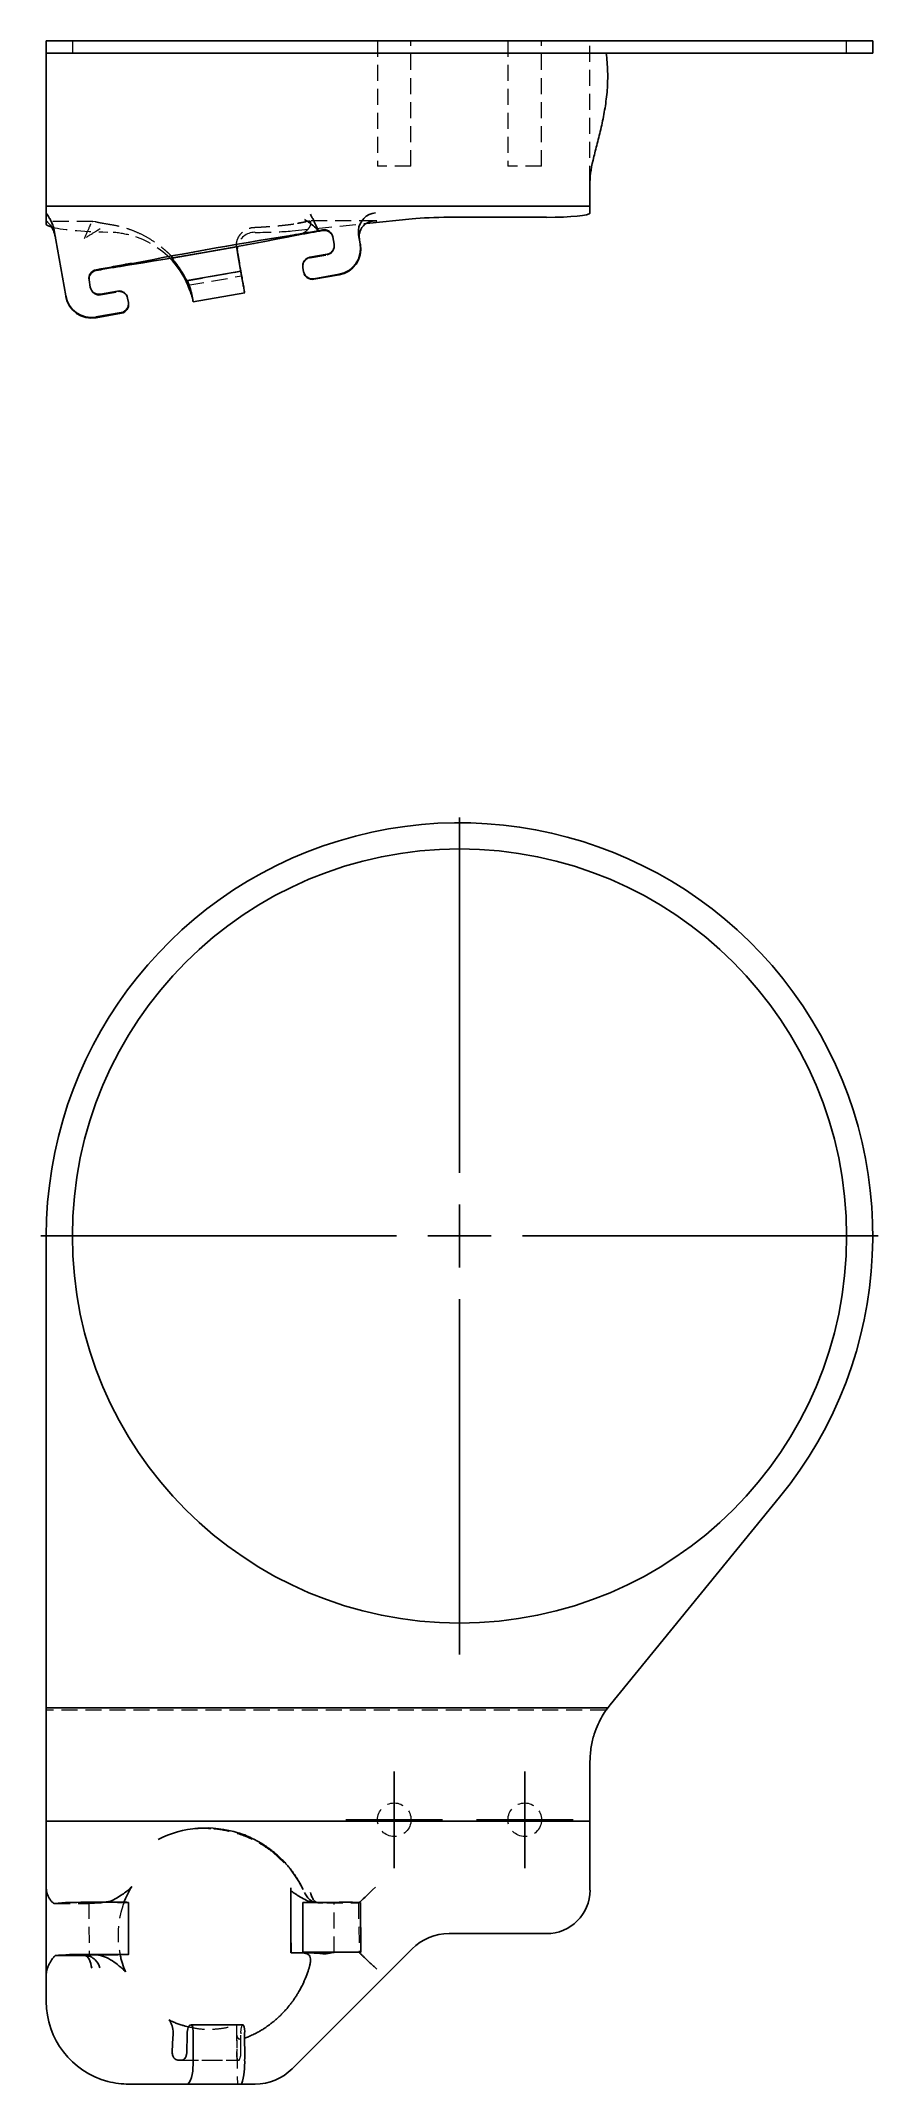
# Model space of a CAD drawing. Header units: millimetres. Extents: x 50 to 234, y 7 to 169.
# Drawn here: x 49.8 to 116.2, y 7 to 169 of the extents above.
import ezdxf

# ---------------------------------------------------------------- set-up
doc = ezdxf.new("R2010")
doc.units = ezdxf.units.MM
doc.linetypes.add('HIDDEN', pattern=[1.905, 1.27, -0.635])
doc.layers.add('10', color=7, linetype='Continuous')

# ---------------------------------------------------------------- blocks, each defined once
blk = doc.blocks.new('SW_CENTERMARKSYMBOL_0')
at = {"layer": '10', "color": 0}
for p, q in [((0, 2.5), (0, 3.83)), ((0, 0), (0, 2.5)), ((-2.5, 0), (-3.83, 0)), ((0, 0), (-2.5, 0)), ((0, 0), (0, -2.5)), ((0, 0), (2.5, 0)), ((2.5, 0), (3.83, 0)), ((0, -2.5), (0, -3.83))]:
    blk.add_line(p, q, dxfattribs=at)
blk = doc.blocks.new('SW_CENTERMARKSYMBOL_1')
at = {"layer": '10', "color": 0}
for p, q in [((0, 2.5), (0, 3.83)), ((0, 0), (0, 2.5)), ((-2.5, 0), (-3.83, 0)), ((0, 0), (-2.5, 0)), ((0, 0), (0, -2.5)), ((0, 0), (2.5, 0)), ((2.5, 0), (3.83, 0)), ((0, -2.5), (0, -3.83))]:
    blk.add_line(p, q, dxfattribs=at)
blk = doc.blocks.new('SW_CENTERMARKSYMBOL_2')
at = {"layer": '10', "color": 0}
for p, q in [((0, 5), (0, 33.19)), ((0, 0), (0, 2.5)), ((-5, 0), (-33.19, 0)), ((0, 0), (-2.5, 0)), ((0, 0), (0, -2.5)), ((0, 0), (2.5, 0)), ((5, 0), (33.19, 0)), ((0, -5), (0, -33.19))]:
    blk.add_line(p, q, dxfattribs=at)

msp = doc.modelspace()

# ---------------------------------------------------------------- linework, layer by layer
at = {"color": 7, "linetype": 'Continuous', "lineweight": 25}
for p, q in [((115.77, 168.99), (50.25, 168.99)), ((50.25, 168.99), (50.25, 168.02)), ((115.77, 168.02), (115.77, 168.99)), ((115.77, 168.02), (50.25, 168.02)), ((50.25, 155.89), (50.25, 168.02)), ((93.35, 155.89), (93.35, 157.8)), ((50.25, 155.89), (93.35, 155.89)), ((50.25, 155.89), (50.25, 155.36)), ((93.35, 155.34), (93.35, 155.89)), ((50.25, 155.36), (50.25, 154.67)), ((50.25, 154.67), (50.25, 154.46)), ((50.88, 153.96), (51.79, 148.77)), ((72.03, 153.98), (71.79, 153.93)), ((75.64, 154.52), (79.25, 154.88)), ((89.91, 155), (82.18, 155)), ((60.23, 151.76), (65.35, 152.66)), ((65.38, 152.39), (65.42, 152.18)), ((70.28, 153.62), (69.65, 153.51)), ((69.65, 153.57), (69.65, 153.53)), ((69.65, 153.53), (69.65, 153.56)), ((69.66, 153.51), (69.65, 153.53)), ((70.21, 153.61), (69.66, 153.51)), ((72.97, 153.44), (73.07, 152.87)), ((75.14, 152.89), (75.01, 153.62)), ((75.15, 152.84), (75.14, 152.89)), ((54.2, 150.84), (54.57, 150.91)), ((60.28, 151.79), (60.26, 151.79)), ((61.42, 149.99), (65.67, 150.74)), ((65.42, 152.18), (65.74, 150.36)), ((65.46, 151.97), (65.56, 151.39)), ((65.68, 150.72), (65.67, 150.74)), ((70.59, 151.03), (70.65, 150.69)), ((70.66, 150.65), (70.65, 150.69)), ((72.51, 152.07), (71.15, 151.83)), ((53.74, 149.47), (53.64, 150.04)), ((55.9, 149.15), (54.54, 148.91)), ((65.79, 150.07), (65.85, 149.73)), ((65.97, 149.04), (65.98, 149.02)), ((71.45, 150.13), (73.46, 150.49)), ((73.47, 150.45), (71.46, 150.09)), ((51.79, 148.77), (51.8, 148.72)), ((56.2, 147.45), (54.19, 147.1)), ((56.76, 148.25), (56.7, 148.59)), ((56.76, 148.25), (56.77, 148.2)), ((61.9, 148.3), (65.98, 149.02)), ((61.9, 148.31), (61.9, 148.33)), ((56.21, 147.4), (54.2, 147.04)), ((50.25, 74.24), (50.25, 36.83)), ((94.95, 37.07), (108.38, 53.53)), ((94.75, 36.83), (50.25, 36.83)), ((50.25, 27.86), (50.25, 36.83)), ((93.35, 27.86), (93.35, 32.6)), ((50.25, 27.86), (50.25, 22.57)), ((50.25, 27.86), (93.35, 27.86)), ((93.35, 22.38), (93.35, 27.86)), ((62.27, 27.29), (62.04, 27.27)), ((62.35, 27.29), (62.29, 27.29)), ((70.34, 22.93), (70.61, 22.44)), ((50.25, 22.57), (50.25, 15.68)), ((50.88, 21.33), (51.79, 21.39)), ((56.2, 21.42), (54.19, 21.42)), ((56.78, 17.28), (56.77, 21.41)), ((69.65, 22.33), (69.65, 19.04)), ((69.65, 19.04), (69.65, 21.77)), ((70.58, 21.4), (70.59, 17.45)), ((70.58, 21.4), (70.59, 21.4)), ((70.59, 21.4), (70.65, 21.41)), ((71.45, 21.41), (73.46, 21.41)), ((75.18, 17.45), (75.17, 21.4)), ((69.66, 17.42), (69.65, 19.04)), ((89.91, 18.94), (82.18, 18.94)), ((51.22, 17.22), (50.99, 17.2)), ((53.29, 17.2), (50.99, 17.2)), ((51.8, 17.26), (51.22, 17.22)), ((53.65, 17.25), (53.75, 17.25)), ((56.21, 17.29), (54.2, 17.29)), ((54.55, 17.26), (55.91, 17.26)), ((56.71, 17.27), (56.77, 17.28)), ((70.21, 17.42), (69.66, 17.42)), ((69.74, 8.21), (79.25, 17.72)), ((70.66, 17.46), (70.6, 17.45)), ((71.16, 17.44), (72.51, 17.44)), ((73.47, 17.46), (71.46, 17.46)), ((73.07, 17.44), (72.97, 17.43)), ((75.08, 17.44), (75.15, 17.44)), ((50.25, 15.68), (50.25, 13.55)), ((61.26, 11.6), (61.53, 11.55)), ((61.76, 11.69), (65.85, 11.69)), ((65.33, 11.7), (65.33, 11.7)), ((61.9, 9.39), (61.9, 11.01)), ((65.97, 11.01), (65.98, 8.97)), ((56.8, 7), (61.48, 7)), ((61.48, 7), (65.74, 7)), ((65.74, 7), (66.78, 7)), ((66.78, 7), (66.81, 7))]:
    msp.add_line(p, q, dxfattribs=at)
at = {"color": 7, "linetype": 'HIDDEN', "lineweight": 18}
for p, q in [((52.32, 168.99), (52.32, 168.02)), ((76.51, 168.99), (76.51, 159.06)), ((79.16, 159.06), (79.16, 168.99)), ((86.85, 168.99), (86.85, 159.06)), ((89.51, 159.06), (89.51, 168.99)), ((93.35, 157.8), (93.35, 168.99)), ((113.7, 168.02), (113.7, 168.99)), ((79.16, 159.06), (76.51, 159.06)), ((89.51, 159.06), (86.85, 159.06)), ((53.94, 154.68), (50.23, 154.68)), ((54.13, 154.65), (53.9, 154.68)), ((53.9, 154.66), (53.91, 154.66)), ((69.74, 153.93), (75.64, 154.52)), ((76.33, 154.72), (71.09, 154.72)), ((58.36, 153.35), (57.82, 153.64)), ((65.33, 152.68), (65.33, 152.68)), ((66.78, 153.81), (66.81, 153.81)), ((69.65, 153.51), (69.65, 153.53)), ((69.66, 153.51), (69.65, 153.51)), ((73.07, 152.83), (73.07, 152.87)), ((61.39, 149.97), (65.68, 150.72)), ((71.16, 151.79), (72.51, 152.03)), ((53.74, 149.47), (53.75, 149.41)), ((54.55, 148.86), (55.91, 149.09)), ((61.48, 149.61), (65.74, 150.36)), ((61.9, 148.31), (61.86, 148.51)), ((94.63, 36.65), (50.25, 36.65)), ((68.18, 25.42), (69.48, 24.19)), ((69.48, 24.19), (70.4, 22.85)), ((50.87, 21.33), (53.62, 21.33)), ((53.72, 21.36), (53.62, 21.33)), ((53.62, 21.33), (53.71, 21.35)), ((53.63, 21.38), (53.64, 17.24)), ((53.74, 21.39), (53.64, 21.38)), ((53.71, 21.34), (53.97, 21.36)), ((53.94, 21.36), (54.03, 21.37)), ((53.97, 21.36), (54.03, 21.36)), ((54.2, 21.37), (54.57, 21.37)), ((55.9, 21.4), (54.54, 21.4)), ((54.57, 21.37), (54.85, 21.42)), ((56.76, 21.41), (56.7, 21.41)), ((56.77, 21.41), (56.76, 21.41)), ((72.51, 21.4), (71.15, 21.4)), ((71.55, 21.41), (71.81, 21.37)), ((72.03, 21.37), (71.79, 21.37)), ((71.81, 21.37), (72.03, 21.37)), ((72.03, 21.37), (72.13, 21.37)), ((72.5, 21.37), (74.99, 21.38)), ((72.97, 21.38), (73.07, 21.39)), ((73.08, 17.44), (73.08, 21.39)), ((74.99, 21.38), (75.06, 17.43)), ((75.14, 21.39), (75.01, 21.38)), ((75.17, 21.4), (75.14, 21.39)), ((69.65, 17.42), (69.65, 19.04)), ((70.28, 17.42), (69.65, 17.42)), ((69.66, 17.42), (69.65, 17.42)), ((61.67, 11.69), (65.79, 11.69)), ((65.79, 11.69), (65.85, 11.69)), ((65.33, 11.15), (65.36, 9.5)), ((65.68, 9.61), (65.67, 10.99)), ((60.69, 8.91), (65.46, 8.91)), ((61.04, 8.91), (65.56, 8.91)), ((65.36, 9.5), (65.4, 7)), ((65.46, 8.91), (65.56, 8.91))]:
    msp.add_line(p, q, dxfattribs=at)
at = {"color": 7, "linetype": 'Continuous', "lineweight": 25, "flags": 128}
for points in [[(65.38, 152.39), (65.39, 152.34), (65.4, 152.29), (65.41, 152.24), (65.42, 152.19), (65.43, 152.14), (65.44, 152.08), (65.45, 152.02), (65.46, 151.97)], [(65.56, 151.39), (65.58, 151.26), (65.6, 151.13), (65.62, 151.02), (65.64, 150.92), (65.66, 150.83), (65.67, 150.77), (65.67, 150.73), (65.68, 150.72)], [(65.67, 150.74), (65.68, 150.73), (65.68, 150.69), (65.69, 150.63), (65.71, 150.55), (65.72, 150.44), (65.75, 150.33), (65.77, 150.2), (65.79, 150.07)], [(65.98, 149.02), (65.97, 149.04), (65.96, 149.1), (65.94, 149.22), (65.91, 149.38), (65.88, 149.58), (65.84, 149.81), (65.79, 150.07), (65.74, 150.36)], [(65.85, 149.73), (65.87, 149.6), (65.9, 149.47), (65.92, 149.35), (65.93, 149.25), (65.95, 149.16), (65.96, 149.1), (65.97, 149.06), (65.97, 149.04)], [(61.9, 148.33), (61.89, 148.33), (61.89, 148.34), (61.89, 148.36), (61.89, 148.38), (61.88, 148.4), (61.88, 148.44), (61.87, 148.47), (61.86, 148.51)], [(54.14, 17.24), (54.02, 17.24), (53.91, 17.24), (53.82, 17.24), (53.74, 17.24), (53.69, 17.24), (53.65, 17.24), (53.64, 17.24), (53.65, 17.25)], [(56.77, 17.28), (56.78, 17.28), (56.76, 17.28), (56.72, 17.28), (56.65, 17.28), (56.56, 17.28), (56.46, 17.29), (56.34, 17.29), (56.21, 17.29)], [(70.6, 17.45), (70.59, 17.45), (70.6, 17.45), (70.65, 17.45), (70.71, 17.45), (70.8, 17.45), (70.91, 17.45), (71.03, 17.45), (71.16, 17.44)], [(72.51, 17.44), (72.64, 17.44), (72.77, 17.44), (72.87, 17.44), (72.96, 17.44), (73.03, 17.44), (73.07, 17.44), (73.08, 17.44), (73.07, 17.44)], [(75.15, 17.44), (75.18, 17.45), (75.13, 17.45), (75, 17.45), (74.8, 17.46), (74.54, 17.46), (74.22, 17.46), (73.86, 17.46), (73.47, 17.46)]]:
    msp.add_lwpolyline(points, dxfattribs=at)
at = {"color": 7, "linetype": 'HIDDEN', "lineweight": 18, "flags": 128}
for points in [[(54.2, 21.37), (54.07, 21.37), (53.95, 21.37), (53.84, 21.37), (53.75, 21.38), (53.69, 21.38), (53.65, 21.38), (53.63, 21.38), (53.64, 21.38)], [(73.07, 21.39), (73.08, 21.39), (73.06, 21.39), (73.02, 21.39), (72.95, 21.39), (72.86, 21.39), (72.76, 21.39), (72.64, 21.4), (72.51, 21.4)], [(65.38, 9.05), (65.39, 9.02), (65.4, 8.99), (65.41, 8.96), (65.42, 8.94), (65.43, 8.93), (65.44, 8.92), (65.45, 8.91), (65.46, 8.91)]]:
    msp.add_lwpolyline(points, dxfattribs=at)
at = {"color": 7, "linetype": 'Continuous', "lineweight": 25}
msp.add_circle((83.01, 74.24), 30.69, dxfattribs=at)
at = {"color": 7, "linetype": 'HIDDEN', "lineweight": 18}
for centre in [(77.84, 27.96), (88.18, 27.96)]:
    msp.add_circle(centre, 1.33, dxfattribs=at)
at = {"color": 7, "linetype": 'Continuous', "lineweight": 25}
for centre, radius, start, end in [((72.29, 153.32), 0.69, 10.0007, 72.0139), ((118.57, -160.02), 317.37, 98.8672, 101.3487), ((10.9, 449.06), 301.35, 278.638, 281.3515), ((72.39, 152.75), 0.69, 279.9982, 9.9982), ((72.29, 153.28), 0.69, 10, 21.2299), ((73.1, 152.53), 2.07, 279.9982, 9.9982), ((73.11, 152.48), 2.07, 279.9982, 9.9982), ((54.32, 150.16), 0.69, 99.9979, 189.9979), ((54.33, 150.11), 0.69, 106.299, 189.9979), ((71.27, 151.15), 0.69, 99.9982, 189.9982), ((71.33, 150.81), 0.69, 190.0018, 280.0018), ((54.42, 149.59), 0.69, 190.0021, 280.0021), ((56.02, 148.47), 0.69, 10.0021, 100.0021), ((71.34, 150.77), 0.69, 190.0018, 280.0018), ((53.83, 149.13), 2.07, 190.0021, 280.0021), ((53.84, 149.08), 2.07, 190.0025, 280.0025), ((56.08, 148.13), 0.69, 279.9979, 9.9979), ((56.09, 148.08), 0.69, 279.9975, 9.9975), ((83.01, 74.24), 32.76, 320.7748, 180), ((100.42, 32.6), 7.07, 140.7748, 144.9713), ((62.93, 18.94), 8.37, 71.9716, 117.1649), ((53.75, -51.79), 73.21, 89.662, 91.5377), ((56.37, 11.76), 9.66, 87.6153, 90.995), ((71.3, -5.09), 26.5, 89.6887, 91.4159), ((73.96, -10.06), 31.48, 87.8041, 90.9163), ((89.91, 22.38), 3.45, 270, 0), ((82.18, 14.8), 4.14, 90, 135), ((53.76, -50.55), 67.84, 89.6352, 91.6595), ((54.41, -5.35), 22.61, 89.6352, 91.6595), ((56.05, 39.88), 22.61, 269.6352, 271.6595), ((71.31, -9.04), 26.5, 89.6887, 91.4159), ((72.91, 18.62), 1.19, 271.4903, 273.2388), ((56.8, 13.55), 6.55, 180, 255.2177), ((58.85, 11.03), 3.05, 359.6219, 8.4626), ((64.93, 11.18), 1.06, 350.9486, 29.1211), ((60.09, 8.67), 5.89, 343.487, 2.8808), ((66.81, 11.14), 4.14, 270, 315)]:
    msp.add_arc(centre, radius, start, end, dxfattribs=at)
at = {"color": 7, "linetype": 'HIDDEN', "lineweight": 18}
for centre, radius, start, end in [((72.4, 152.71), 0.69, 279.9982, 9.9982), ((71.28, 151.11), 0.69, 99.9982, 189.9982), ((54.43, 149.53), 0.69, 190.0025, 280.0025), ((56.03, 148.42), 0.69, 10.0025, 100.0025), ((54.4, -3.01), 24.4, 89.662, 91.5377), ((56.04, 45.8), 24.4, 269.662, 271.5377), ((70.98, 31.89), 10.49, 267.8041, 270.9163), ((72.52, 36.22), 14.85, 269.9363, 271.7353), ((66.8, 11.16), 1.14, 152.4068, 188.4585), ((64.54, 9.44), 1.14, 332.4068, 8.4585)]:
    msp.add_arc(centre, radius, start, end, dxfattribs=at)
at = {"color": 7, "linetype": 'Continuous', "lineweight": 25}
for centre, major_axis, ratio, start_param, end_param in [((56.8, 154.46), (6.55, 0), 0.099724, 3.141593, 3.490447), ((69.74, 153.51), (6.84, 1.21), 0.001939, 1.206885, 1.492069), ((72.03, 153.99), (7.82, 1.38), 0.001939, 4.712389, 4.729264), ((76.37, 153.86), (-0.24, 1.36), 0.996037, 1.308737, 1.570796), ((76.34, 153.99), (0.92, 1.1), 0.903674, 0.748265, 2.230664), ((82.18, 154.59), (4.14, 0), 0.099724, 1.570796, 2.356194), ((89.91, 155.34), (3.45, 0), 0.099724, 4.712389, 6.283185), ((66.69, 152.92), (1.36, 0.24), 0.136803, 3.172289, 3.299457), ((66.78, 152.42), (-0.24, 1.37), 0.994914, 1.198444, 1.570681), ((76.44, 153.46), (-0.24, 1.36), 0.996037, 1.349362, 1.570796), ((55.15, 146.88), (-1.2, 6.83), 0.994914, 4.945295, 5.324535), ((54.38, 151.24), (6.79, 1.19), 0.136803, 5.72531, 5.747632), ((55.11, 147.07), (-1.2, 6.82), 0.996135, 5.074666, 5.166623), ((54.77, 149.04), (6.79, 1.19), 0.136803, 6.034856, 6.053108), ((55.07, 147.35), (-1.2, 6.82), 0.996135, 4.782373, 4.832406), ((55.11, 147.12), (6.79, 1.19), 0.136803, 6.27789, 6.283319), ((76.34, 22.76), (1.35, 1.38), 0.049635, 3.376798, 4.661819), ((50.99, 15.82), (0, 1.38), 0.17632, 0.01277, 0.107918), ((69.74, 16.22), (6.84, 0), 0.176305, 1.207238, 1.492423), ((76.44, 17.44), (1.38, 0), 0.01104, 2.966358, 3.187792), ((55.07, 11.7), (6.9, 0.01), 0.011989, 5.988929, 6.038963), ((54.38, 50.77), (-0.17, 77.78), 0.087332, 4.154195, 4.176517), ((54.77, 28.74), (-0.17, 77.78), 0.087332, 4.463741, 4.481993), ((55.11, 8.94), (6.9, 0.01), 0.011989, 5.654712, 5.74667), ((55.11, 9.39), (-0.17, 77.78), 0.087332, 4.706775, 4.712205)]:
    msp.add_ellipse(centre, major_axis=major_axis, ratio=ratio, start_param=start_param, end_param=end_param, dxfattribs=at)
at = {"color": 7, "linetype": 'HIDDEN', "lineweight": 18}
for centre, major_axis, ratio, start_param, end_param in [((56.8, 154.46), (6.55, 0), 0.099724, 3.490447, 4.454388), ((66.81, 154.22), (4.14, 0), 0.099724, 4.712389, 5.497787), ((55.15, 146.88), (-1.2, 6.83), 0.994914, 5.324535, 5.866193), ((66.69, 152.92), (1.36, 0.24), 0.136803, 3.162769, 3.172289), ((66.78, 152.42), (-0.24, 1.37), 0.994914, 6.110364, 7.481629), ((72.03, 22.75), (7.82, 0), 0.176305, 4.712742, 4.729617), ((76.37, 21.38), (1.38, 0), 0.01104, 2.966358, 3.228418), ((76.34, 22.76), (1.35, 1.38), 0.049635, 3.17942, 3.376798), ((66.69, 12.03), (-0.03, 15.56), 0.087332, 1.591654, 1.728342)]:
    msp.add_ellipse(centre, major_axis=major_axis, ratio=ratio, start_param=start_param, end_param=end_param, dxfattribs=at)
at = {"color": 7, "linetype": 'Continuous', "lineweight": 25}
for points, knots in [([(93.35, 157.8), (93.35, 158.38), (93.48, 159.05), (93.76, 160.2), (93.86, 160.6), (94.07, 161.43), (94.18, 161.86), (94.38, 162.75), (94.47, 163.21), (94.62, 164.14), (94.68, 164.61), (94.74, 165.34), (94.75, 165.58), (94.76, 166.07), (94.76, 166.32), (94.74, 167.06), (94.7, 167.54), (94.63, 168.02)], [0, 0, 0, 0, 0.25, 0.25, 0.375, 0.375, 0.5, 0.5, 0.625, 0.625, 0.75, 0.75, 0.8125, 0.8125, 0.875, 0.875, 1, 1, 1, 1]), ([(50.25, 155.36), (50.25, 155.36), (50.25, 155.35), (50.26, 155.33), (50.28, 155.3), (50.3, 155.26), (50.34, 155.2), (50.41, 155.09), (50.48, 154.98), (50.56, 154.83), (50.64, 154.69), (50.73, 154.49), (50.79, 154.31), (50.84, 154.14), (50.86, 154.03), (50.87, 153.97)], [0, 0, 0, 0, 0.045863, 0.092993, 0.141567, 0.191745, 0.243673, 0.349786, 0.489071, 0.495897, 0.650823, 0.747123, 0.836921, 0.921126, 1, 1, 1, 1]), ([(50.27, 154.67), (50.27, 154.67), (50.28, 154.68), (50.38, 154.61), (50.58, 154.4), (50.78, 154.06), (50.91, 153.72), (50.95, 153.54), (50.97, 153.45)], [0, 0, 0, 0, 0.059423, 0.198972, 0.453943, 0.736742, 0.870532, 1, 1, 1, 1]), ([(71.79, 153.93), (71.39, 153.86), (71, 153.8), (70.47, 153.71), (70.3, 153.68), (69.97, 153.62), (69.81, 153.59), (69.65, 153.57)], [0, 0, 0, 0, 0.5, 0.5, 0.75, 0.75, 1, 1, 1, 1]), ([(70.72, 154.82), (70.76, 154.8), (70.87, 154.73), (71.22, 154.5), (71.56, 154.22), (71.8, 153.98), (71.81, 153.98), (71.81, 153.98)], [-0.1703425, -0.1703425, -0.1703425, -0.1703425, -0.1363949, -0.1024473, -0.0006043, -0.0006043, 0, 0, 0, 0]), ([(71.81, 153.98), (71.81, 153.98), (71.81, 153.98), (71.67, 154.29), (71.48, 154.7), (71.28, 155.08), (71.22, 155.2), (71.19, 155.25)], [-0.1703425, -0.1703425, -0.1703425, -0.1703425, -0.1697382, -0.1697382, -0.0678953, -0.0339476, 0, 0, 0, 0]), ([(72.94, 153.53), (72.93, 153.55), (72.91, 153.6), (72.86, 153.67), (72.81, 153.74), (72.73, 153.81), (72.63, 153.88), (72.53, 153.93), (72.41, 153.96), (72.29, 153.97), (72.21, 153.96), (72.17, 153.96)], [0, 0, 0, 0, 0.083249, 0.166893, 0.252009, 0.375419, 0.50007, 0.627285, 0.753911, 0.877081, 1, 1, 1, 1]), ([(76.46, 154.72), (76.42, 154.72), (76.34, 154.72), (76.24, 154.72), (76.15, 154.71), (76.07, 154.7), (75.94, 154.67), (75.77, 154.61), (75.6, 154.51), (75.45, 154.39), (75.31, 154.25), (75.19, 154.06), (75.12, 153.88), (75.07, 153.71), (75.06, 153.59), (75.06, 153.53)], [0, 0, 0, 0, 0.063907, 0.121025, 0.171353, 0.214892, 0.251645, 0.387685, 0.50543, 0.559734, 0.67674, 0.781567, 0.856914, 0.929347, 1, 1, 1, 1]), ([(65.38, 152.39), (65.37, 152.47), (65.36, 152.54), (65.36, 152.63), (65.36, 152.66), (65.35, 152.66)], [0, 0, 0, 0, 0.5, 0.5, 1, 1, 1, 1]), ([(69.65, 153.56), (69.65, 153.57), (69.64, 153.57), (69.64, 153.61), (69.64, 153.62)], [0, 0, 0, 0, 0.5085841, 1, 1, 1, 1]), ([(56.54, 151.18), (56.53, 151.18), (56.51, 151.18), (56.47, 151.17), (56.45, 151.17), (56.39, 151.16), (56.35, 151.15), (56.22, 151.13), (56.13, 151.11), (55.86, 151.07), (55.68, 151.04), (55.3, 150.98), (55.09, 150.94), (54.66, 150.87), (54.44, 150.83), (54.21, 150.79)], [0, 0, 0, 0, 0.03125, 0.03125, 0.0625, 0.0625, 0.125, 0.125, 0.25, 0.25, 0.5, 0.5, 0.75, 0.75, 1, 1, 1, 1]), ([(54.57, 150.91), (54.81, 150.95), (55.04, 150.99), (55.49, 151.07), (55.7, 151.11), (56.11, 151.19), (56.31, 151.22), (56.59, 151.28), (56.68, 151.29), (56.82, 151.32), (56.87, 151.33), (56.95, 151.34), (57, 151.35), (57.03, 151.36)], [0, 0, 0, 0, 0.25, 0.25, 0.5, 0.5, 0.75, 0.75, 0.875, 0.875, 0.9375, 0.9375, 1, 1, 1, 1]), ([(56.4, 151.23), (56.39, 151.23), (56.37, 151.22), (56.32, 151.21), (56.29, 151.21), (56.22, 151.19), (56.19, 151.18), (56.12, 151.17), (56.08, 151.16), (56.02, 151.14), (55.99, 151.14), (55.96, 151.12), (55.95, 151.12), (55.94, 151.11), (55.94, 151.11), (55.96, 151.11), (55.97, 151.11), (56, 151.11), (56.03, 151.11), (56.07, 151.12), (56.09, 151.12), (56.11, 151.12)], [1.2150585, 1.2150585, 1.2150585, 1.2150585, 1.2298973, 1.2298973, 1.2788263, 1.2788263, 1.3277554, 1.3277554, 1.4024991, 1.4024991, 1.4772429, 1.4772429, 1.5519867, 1.5519867, 1.6267304, 1.6267304, 1.6883121, 1.6883121, 1.7498937, 1.7498937, 1.7895285, 1.7895285, 1.7895285, 1.7895285]), ([(56.11, 151.12), (56.14, 151.13), (56.16, 151.13), (56.23, 151.14), (56.26, 151.14), (56.36, 151.16), (56.45, 151.17), (56.54, 151.18)], [0, 0, 0, 0, 0.25, 0.25, 0.5, 0.5, 1, 1, 1, 1]), ([(60.69, 151.13), (60.58, 151.29), (60.46, 151.44), (60.33, 151.62), (60.29, 151.67), (60.24, 151.74), (60.23, 151.76), (60.23, 151.76)], [0, 0, 0, 0, 0.5, 0.5, 0.75, 0.75, 1, 1, 1, 1]), ([(61.39, 149.97), (61.39, 149.97), (61.38, 149.99), (61.35, 150.05), (61.32, 150.1), (61.23, 150.28), (61.14, 150.44), (61.04, 150.6)], [0, 0, 0, 0, 0.25, 0.25, 0.5, 0.5, 1, 1, 1, 1]), ([(61.67, 149.34), (61.64, 149.43), (61.61, 149.52), (61.56, 149.68), (61.53, 149.75), (61.46, 149.93), (61.42, 150), (61.42, 149.99)], [0, 0, 0, 0, 0.25, 0.25, 0.5, 0.5, 1, 1, 1, 1]), ([(61.9, 148.3), (61.9, 148.3), (61.89, 148.33), (61.87, 148.45), (61.85, 148.54), (61.75, 148.9), (61.64, 149.24), (61.48, 149.61)], [0, 0, 0, 0, 0.25, 0.25, 0.5, 0.5, 1, 1, 1, 1]), ([(93.35, 32.6), (93.37, 32.99), (93.41, 33.78), (93.67, 34.76), (93.99, 35.57), (94.34, 36.23), (94.6, 36.61), (94.72, 36.78), (94.77, 36.84), (94.76, 36.82), (94.75, 36.82)], [0, 0, 0, 0, 0.152193, 0.309295, 0.461193, 0.616115, 0.797615, 0.892024, 0.986416, 1, 1, 1, 1]), ([(70.41, 22.81), (70.35, 22.92), (70.15, 23.3), (69.74, 23.89), (69.19, 24.57), (68.56, 25.18), (67.89, 25.72), (67.15, 26.2), (66.38, 26.58), (65.84, 26.82), (65.55, 26.9), (65.54, 26.9)], [0, 0, 0, 0, 0.061671, 0.195177, 0.328654, 0.462096, 0.595498, 0.728858, 0.862175, 0.995449, 1, 1, 1, 1]), ([(50.25, 22.57), (50.25, 22.54), (50.25, 22.47), (50.26, 22.37), (50.28, 22.27), (50.3, 22.17), (50.34, 22.04), (50.41, 21.87), (50.48, 21.75), (50.56, 21.61), (50.64, 21.51), (50.73, 21.42), (50.79, 21.36), (50.84, 21.33), (50.86, 21.33), (50.87, 21.33)], [0, 0, 0, 0, 0.045863, 0.092993, 0.141567, 0.191745, 0.243673, 0.349786, 0.489071, 0.495897, 0.650823, 0.747123, 0.836921, 0.921126, 1, 1, 1, 1]), ([(54.85, 21.42), (54.97, 21.43), (55.27, 21.47), (55.72, 21.68), (56.27, 22.02), (56.73, 22.34), (56.98, 22.61), (57.03, 22.67)], [0, 0, 0, 0, 0.140754, 0.352484, 0.56954, 0.913864, 1, 1, 1, 1]), ([(69.65, 21.77), (69.65, 21.9), (69.64, 22.17), (69.64, 22.43), (69.64, 22.56)], [0, 0, 0, 0, 0.5085841, 1, 1, 1, 1]), ([(71.41, 21.41), (71.32, 21.43), (71.05, 21.49), (70.63, 21.68), (70.22, 21.93), (69.9, 22.15), (69.73, 22.27), (69.65, 22.33)], [0, 0, 0, 0, 0.132983, 0.409181, 0.69224, 0.846083, 1, 1, 1, 1]), ([(70.72, 22.19), (70.78, 22.07), (70.91, 21.82), (71.2, 21.57), (71.42, 21.43), (71.54, 21.42), (71.55, 21.41)], [0, 0, 0, 0, 0.3241618, 0.6364381, 0.9461512, 1, 1, 1, 1]), ([(71.71, 21.4), (71.69, 21.41), (71.6, 21.42), (71.46, 21.57), (71.3, 21.83), (71.23, 22.07), (71.19, 22.19)], [0, 0, 0, 0, 0.123972, 0.430421, 0.71261, 1, 1, 1, 1]), ([(50.25, 15.68), (50.25, 15.71), (50.25, 15.77), (50.26, 15.86), (50.28, 15.96), (50.3, 16.05), (50.33, 16.14), (50.38, 16.28), (50.46, 16.48), (50.58, 16.69), (50.7, 16.88), (50.8, 17.02), (50.88, 17.11), (50.93, 17.16), (50.95, 17.18), (50.97, 17.19)], [0, 0, 0, 0, 0.040069, 0.080286, 0.120996, 0.162524, 0.205175, 0.249222, 0.37112, 0.499279, 0.625411, 0.749953, 0.835111, 0.917994, 1, 1, 1, 1]), ([(54.5, 16.21), (54.43, 16.45), (54.14, 16.97), (53.6, 17.2), (53.29, 17.2)], [0.28932, 0.28932, 0.28932, 0.28932, 0.838524, 1.570796, 1.570796, 1.570796, 1.570796]), ([(53.29, 17.2), (53.43, 17.2), (53.68, 16.97), (53.82, 16.45), (53.85, 16.2)], [0.28932, 0.28932, 0.28932, 0.28932, 1.021592, 1.570796, 1.570796, 1.570796, 1.570796]), ([(56.54, 15.89), (56.53, 15.92), (56.51, 15.94), (56.47, 15.98), (56.45, 16), (56.39, 16.06), (56.35, 16.1), (56.22, 16.22), (56.13, 16.29), (55.86, 16.51), (55.68, 16.65), (55.3, 16.9), (55.09, 17.01), (54.66, 17.18), (54.44, 17.23), (54.21, 17.24)], [0, 0, 0, 0, 0.03125, 0.03125, 0.0625, 0.0625, 0.125, 0.125, 0.25, 0.25, 0.5, 0.5, 0.75, 0.75, 1, 1, 1, 1]), ([(56.11, 17.24), (56.14, 17.12), (56.16, 17), (56.23, 16.77), (56.26, 16.66), (56.36, 16.34), (56.45, 16.11), (56.54, 15.89)], [0, 0, 0, 0, 0.25, 0.25, 0.5, 0.5, 1, 1, 1, 1]), ([(71.05, 16.1), (71.06, 16.13), (71.09, 16.2), (71.11, 16.29), (71.14, 16.41), (71.17, 16.54), (71.2, 16.72), (71.21, 16.94), (71.16, 17.15), (71.03, 17.29), (70.87, 17.36), (70.71, 17.39), (70.58, 17.41), (70.43, 17.42), (70.33, 17.42), (70.28, 17.42)], [0, 0, 0, 0, 0.04306, 0.085666, 0.128063, 0.191717, 0.254228, 0.377896, 0.499795, 0.615428, 0.741216, 0.801164, 0.866842, 0.929166, 1, 1, 1, 1]), ([(72.94, 17.43), (72.93, 17.43), (72.91, 17.43), (72.86, 17.42), (72.81, 17.41), (72.73, 17.39), (72.63, 17.37), (72.53, 17.35), (72.41, 17.34), (72.29, 17.34), (72.21, 17.34), (72.17, 17.34)], [0, 0, 0, 0, 0.083249, 0.166893, 0.252009, 0.375419, 0.50007, 0.627285, 0.753911, 0.877081, 1, 1, 1, 1]), ([(76.46, 16.11), (76.42, 16.15), (76.34, 16.21), (76.24, 16.31), (76.15, 16.4), (76.07, 16.47), (75.94, 16.59), (75.77, 16.75), (75.6, 16.92), (75.45, 17.06), (75.31, 17.19), (75.19, 17.31), (75.12, 17.38), (75.07, 17.42), (75.06, 17.43), (75.06, 17.43)], [0, 0, 0, 0, 0.063907, 0.121025, 0.171353, 0.214892, 0.251645, 0.387685, 0.50543, 0.559734, 0.67674, 0.781567, 0.856914, 0.929347, 1, 1, 1, 1]), ([(70.85, 15.53), (70.76, 15.29), (70.66, 15.06), (70.44, 14.62), (70.32, 14.4), (70.18, 14.18)], [0, 0, 0, 0, 0.5, 0.5, 1, 1, 1, 1]), ([(66.71, 10.95), (66.79, 11), (66.97, 11.08), (67.22, 11.23), (67.47, 11.38), (67.71, 11.54), (67.94, 11.71), (68.17, 11.88), (68.39, 12.07), (68.6, 12.25), (68.81, 12.45), (69.01, 12.65), (69.2, 12.85), (69.38, 13.06), (69.56, 13.28), (69.73, 13.5), (69.89, 13.72), (70.04, 13.95), (70.14, 14.11), (70.19, 14.18)], [0, 0, 0, 0, 0.060831, 0.121406, 0.181725, 0.241785, 0.301588, 0.361134, 0.420424, 0.47946, 0.538246, 0.596785, 0.65508, 0.713136, 0.770958, 0.828549, 0.885917, 0.943065, 1, 1, 1, 1]), ([(60.31, 11.07), (60.32, 11.26), (60.29, 11.44), (60.2, 11.7), (60.17, 11.78), (60.11, 11.9), (60.09, 11.94), (60.05, 12), (60.04, 12.02), (60.01, 12.06), (60, 12.08), (59.97, 12.09)], [0, 0, 0, 0, 0.5, 0.5, 0.75, 0.75, 0.875, 0.875, 0.9375, 0.9375, 1, 1, 1, 1]), ([(60.35, 11.91), (60.46, 11.87), (60.57, 11.82), (60.79, 11.74), (60.9, 11.71), (61.1, 11.65), (61.18, 11.62), (61.26, 11.6)], [1.1812292, 1.1812292, 1.1812292, 1.1812292, 1.2298973, 1.2298973, 1.2788263, 1.2788263, 1.3151771, 1.3151771, 1.3151771, 1.3151771]), ([(61.67, 11.69), (61.64, 11.69), (61.61, 11.67), (61.56, 11.6), (61.53, 11.55), (61.46, 11.35), (61.42, 11.18), (61.42, 10.99)], [0, 0, 0, 0, 0.25, 0.25, 0.5, 0.5, 1, 1, 1, 1]), ([(65.97, 10.64), (65.99, 10.65), (66.11, 10.68), (66.36, 10.79), (66.59, 10.9), (66.71, 10.95)], [0, 0, 0, 0, 0.099052, 0.544738, 1, 1, 1, 1]), ([(60.69, 8.91), (60.58, 8.91), (60.46, 8.97), (60.33, 9.15), (60.29, 9.22), (60.24, 9.4), (60.23, 9.49), (60.23, 9.59)], [0, 0, 0, 0, 0.5, 0.5, 0.75, 0.75, 1, 1, 1, 1]), ([(61.39, 9.61), (61.39, 9.52), (61.38, 9.43), (61.35, 9.26), (61.32, 9.18), (61.23, 8.99), (61.14, 8.92), (61.04, 8.91)], [0, 0, 0, 0, 0.25, 0.25, 0.5, 0.5, 1, 1, 1, 1]), ([(61.9, 8.97), (61.9, 8.75), (61.89, 8.54), (61.87, 8.13), (61.85, 7.94), (61.75, 7.41), (61.64, 7.14), (61.48, 7)], [0, 0, 0, 0, 0.25, 0.25, 0.5, 0.5, 1, 1, 1, 1])]:
    msp.add_open_spline(points, degree=3, knots=knots, dxfattribs=at)
for points in [[(50.87, 153.97), (50.87, 153.97), (50.88, 153.96), (50.88, 153.96)], [(72.5, 153.98), (72.39, 154.01), (72.28, 154.02), (72.17, 154)], [(69.64, 153.62), (69.64, 153.61), (69.64, 153.59), (69.65, 153.57)], [(70.28, 153.62), (70.25, 153.62), (70.23, 153.61), (70.21, 153.61)], [(70.28, 153.62), (70.28, 153.62), (70.28, 153.62), (70.28, 153.62)], [(54.14, 150.77), (54.16, 150.78), (54.18, 150.78), (54.21, 150.79)], [(57.03, 151.36), (56.78, 151.31), (56.56, 151.26), (56.4, 151.23)], [(61.76, 149.01), (61.8, 148.83), (61.84, 148.64), (61.86, 148.51)], [(50.87, 21.33), (50.87, 21.33), (50.88, 21.33), (50.88, 21.33)], [(57.03, 22.67), (56.78, 22.27), (56.56, 21.82), (56.4, 21.37)], [(69.64, 22.56), (69.64, 22.48), (69.64, 22.41), (69.65, 22.33)], [(54.14, 17.24), (54.16, 17.24), (54.18, 17.24), (54.21, 17.24)], [(70.28, 17.42), (70.25, 17.42), (70.23, 17.42), (70.21, 17.42)], [(70.28, 17.42), (70.28, 17.42), (70.28, 17.42), (70.28, 17.42)], [(71.05, 16.1), (70.99, 15.91), (70.93, 15.71), (70.85, 15.53)], [(59.97, 12.09), (60.1, 12.02), (60.22, 11.97), (60.35, 11.91)], [(61.76, 11.69), (61.8, 11.7), (61.84, 11.62), (61.86, 11.48)], [(56.8, 7), (56.25, 7), (55.69, 7.07), (55.13, 7.22)]]:
    msp.add_open_spline(points, degree=3, dxfattribs=at)
at = {"color": 7, "linetype": 'HIDDEN', "lineweight": 18}
for points, knots in [([(53.29, 153.32), (53.43, 153.66), (53.68, 154.24), (53.82, 154.56), (53.85, 154.63)], [0.28932, 0.28932, 0.28932, 0.28932, 1.021592, 1.570796, 1.570796, 1.570796, 1.570796]), ([(54.5, 154.08), (54.43, 154.04), (54.14, 153.86), (53.6, 153.52), (53.29, 153.32)], [0.28932, 0.28932, 0.28932, 0.28932, 0.838524, 1.570796, 1.570796, 1.570796, 1.570796]), ([(55.17, 154.44), (54.96, 154.48), (54.55, 154.54), (54.27, 154.61), (54.13, 154.65)], [0, 0, 0, 0, 0.500546, 1, 1, 1, 1]), ([(57.82, 153.64), (57.57, 153.75), (57.08, 153.97), (56.38, 154.19), (55.73, 154.35), (55.36, 154.41), (55.17, 154.44)], [0, 0, 0, 0, 0.2539313, 0.5050863, 0.7539091, 1, 1, 1, 1]), ([(65.33, 152.68), (65.33, 152.68), (65.33, 152.69), (65.33, 152.71), (65.33, 152.73), (65.33, 152.76), (65.33, 152.82), (65.33, 152.95), (65.37, 153.17), (65.49, 153.44), (65.62, 153.63), (65.79, 153.82), (65.98, 153.97), (66.19, 154.08), (66.36, 154.14), (66.53, 154.19), (66.65, 154.2), (66.71, 154.2)], [0, 0, 0, 0, 0.037139, 0.071807, 0.103998, 0.133714, 0.198999, 0.257858, 0.382135, 0.497556, 0.557766, 0.620135, 0.74446, 0.807092, 0.870888, 0.935142, 1, 1, 1, 1]), ([(66.71, 154.2), (66.79, 154.21), (66.97, 154.21), (67.22, 154.23), (67.47, 154.24), (67.71, 154.26), (67.94, 154.28), (68.17, 154.29), (68.39, 154.31), (68.6, 154.33), (68.81, 154.35), (69.01, 154.37), (69.2, 154.39), (69.38, 154.41), (69.56, 154.43), (69.73, 154.46), (69.89, 154.48), (70.04, 154.5), (70.14, 154.52), (70.19, 154.52)], [0, 0, 0, 0, 0.060831, 0.121406, 0.181725, 0.241785, 0.301588, 0.361134, 0.420424, 0.47946, 0.538246, 0.596785, 0.65508, 0.713136, 0.770958, 0.828549, 0.885917, 0.943065, 1, 1, 1, 1]), ([(70.85, 154.66), (70.76, 154.63), (70.66, 154.61), (70.44, 154.57), (70.32, 154.55), (70.18, 154.52)], [0, 0, 0, 0, 0.5, 0.5, 1, 1, 1, 1]), ([(70.19, 154.52), (70.23, 154.53), (70.31, 154.55), (70.44, 154.58), (70.55, 154.6), (70.66, 154.62), (70.76, 154.64), (70.82, 154.65), (70.85, 154.66)], [0, 0, 0, 0, 0.166661, 0.333329, 0.5, 0.666671, 0.833339, 1, 1, 1, 1]), ([(71.09, 154.71), (71.11, 154.71), (71.15, 154.72), (71.2, 154.64), (71.21, 154.5), (71.16, 154.3), (71.03, 154.08), (70.83, 153.88), (70.58, 153.71), (70.38, 153.65), (70.28, 153.62)], [0, 0, 0, 0, 0.079825, 0.212788, 0.343411, 0.472167, 0.594303, 0.727167, 0.859592, 1, 1, 1, 1]), ([(60.29, 151.8), (60.28, 151.81), (60.23, 151.86), (60.07, 152.03), (59.79, 152.29), (59.45, 152.58), (58.97, 152.96), (58.6, 153.19), (58.35, 153.35)], [0, 0, 0, 0, 0.020368, 0.173454, 0.331296, 0.495635, 0.663533, 1, 1, 1, 1]), ([(61.26, 151.97), (61.29, 151.97), (61.31, 151.97), (61.5, 152.01), (61.68, 152.04), (62.03, 152.1), (62.22, 152.13), (62.59, 152.2), (62.77, 152.23), (63.13, 152.29), (63.31, 152.32), (63.62, 152.38), (63.77, 152.4), (64.06, 152.45), (64.21, 152.48), (64.52, 152.54), (64.67, 152.56), (64.96, 152.61), (65.1, 152.64), (65.26, 152.67), (65.3, 152.67), (65.33, 152.68)], [-8.0870755, -8.0870755, -8.0870755, -8.0870755, -8.0744973, -8.0744973, -7.9997535, -7.9997535, -7.9250097, -7.9250097, -7.8502659, -7.8502659, -7.7755222, -7.7755222, -7.7139405, -7.7139405, -7.6523589, -7.6523589, -7.5907773, -7.5907773, -7.5291957, -7.5291957, -7.5134256, -7.5134256, -7.5134256, -7.5134256]), ([(60.26, 151.79), (60.25, 151.79), (60.23, 151.79), (60.13, 151.77), (60.02, 151.75), (59.99, 151.75), (59.97, 151.75)], [0, 0, 0, 0, 0.077563, 0.827074, 0.939044, 1, 1, 1, 1]), ([(60.35, 151.81), (60.46, 151.83), (60.57, 151.85), (60.79, 151.89), (60.9, 151.9), (61.1, 151.94), (61.18, 151.95), (61.26, 151.97)], [1.1812292, 1.1812292, 1.1812292, 1.1812292, 1.2298973, 1.2298973, 1.2788263, 1.2788263, 1.3151771, 1.3151771, 1.3151771, 1.3151771]), ([(62.01, 27.27), (62.22, 27.28), (62.72, 27.3), (63.22, 27.3), (63.5, 27.26), (63.51, 27.26)], [0, 0, 0, 0, 0.434511, 0.987457, 1, 1, 1, 1]), ([(62.04, 27.26), (62.27, 27.28), (62.76, 27.31), (63.25, 27.27), (63.51, 27.25)], [0, 0, 0, 0, 0.4652567, 1, 1, 1, 1]), ([(63.51, 27.26), (63.84, 27.22), (64.45, 27.14), (65.37, 26.9), (66.29, 26.56), (67.25, 26.08), (67.86, 25.65), (68.18, 25.42)], [0, 0, 0, 0, 0.194647, 0.366449, 0.557977, 0.769179, 1, 1, 1, 1]), ([(54.03, 21.36), (54.06, 21.36), (54.12, 21.36), (54.32, 21.37), (54.52, 21.37), (54.6, 21.37)], [0, 0, 0, 0, 0.355253, 0.716609, 1, 1, 1, 1]), ([(56.4, 21.37), (56.39, 21.34), (56.37, 21.3), (56.32, 21.16), (56.29, 21.04), (56.22, 20.82), (56.19, 20.71), (56.12, 20.43), (56.08, 20.26), (56.02, 19.9), (55.99, 19.71), (55.96, 19.34), (55.95, 19.15), (55.94, 18.78), (55.94, 18.6), (55.96, 18.29), (55.97, 18.14), (56, 17.84), (56.03, 17.68), (56.07, 17.43), (56.09, 17.33), (56.11, 17.24)], [1.2150585, 1.2150585, 1.2150585, 1.2150585, 1.2298973, 1.2298973, 1.2788263, 1.2788263, 1.3277554, 1.3277554, 1.4024991, 1.4024991, 1.4772429, 1.4772429, 1.5519867, 1.5519867, 1.6267304, 1.6267304, 1.6883121, 1.6883121, 1.7498937, 1.7498937, 1.7895285, 1.7895285, 1.7895285, 1.7895285]), ([(71.79, 21.37), (71.68, 21.38), (71.55, 21.38), (71.43, 21.41), (71.41, 21.41)], [0, 0, 0, 0, 0.834462, 1, 1, 1, 1]), ([(70.19, 14.18), (70.23, 14.25), (70.31, 14.4), (70.44, 14.62), (70.55, 14.84), (70.66, 15.07), (70.76, 15.3), (70.82, 15.45), (70.85, 15.53)], [0, 0, 0, 0, 0.166661, 0.333329, 0.5, 0.666671, 0.833339, 1, 1, 1, 1]), ([(61.53, 11.55), (61.82, 11.49), (62.48, 11.34), (63.47, 11.34), (64.46, 11.45), (65.04, 11.62), (65.33, 11.7)], [0, 0, 0, 0, 0.226429, 0.5267115, 0.7653544, 1, 1, 1, 1]), ([(65.33, 11.7), (65.33, 11.57), (65.33, 11.32), (65.32, 11.02), (65.35, 10.83), (65.39, 10.72), (65.44, 10.64), (65.55, 10.57), (65.72, 10.56), (65.89, 10.62), (65.97, 10.64)], [0, 0, 0, 0, 0.186095, 0.358881, 0.448768, 0.533252, 0.614563, 0.695298, 0.865597, 1, 1, 1, 1]), ([(65.38, 9.05), (65.37, 9.11), (65.36, 9.19), (65.36, 9.38), (65.36, 9.48), (65.35, 9.59)], [0, 0, 0, 0, 0.5, 0.5, 1, 1, 1, 1])]:
    msp.add_open_spline(points, degree=3, knots=knots, dxfattribs=at)
for points in [[(71.05, 154.71), (70.99, 154.7), (70.93, 154.68), (70.85, 154.66)], [(56.8, 153.6), (56.25, 153.74), (55.69, 153.81), (55.13, 153.83)], [(59.97, 151.75), (60.1, 151.77), (60.22, 151.79), (60.35, 151.81)], [(71.79, 21.37), (71.8, 21.37), (71.8, 21.37), (71.81, 21.37)], [(72.5, 21.37), (72.39, 21.37), (72.28, 21.37), (72.17, 21.37)]]:
    msp.add_open_spline(points, degree=3, dxfattribs=at)

# ---------------------------------------------------------------- block references
at = {"layer": '10'}
for name, p in [('SW_CENTERMARKSYMBOL_2', (83.01, 74.24)), ('SW_CENTERMARKSYMBOL_0', (77.84, 27.96)), ('SW_CENTERMARKSYMBOL_1', (88.18, 27.96))]:
    msp.add_blockref(name, p, dxfattribs=at)

doc.saveas('drawing.dxf')
